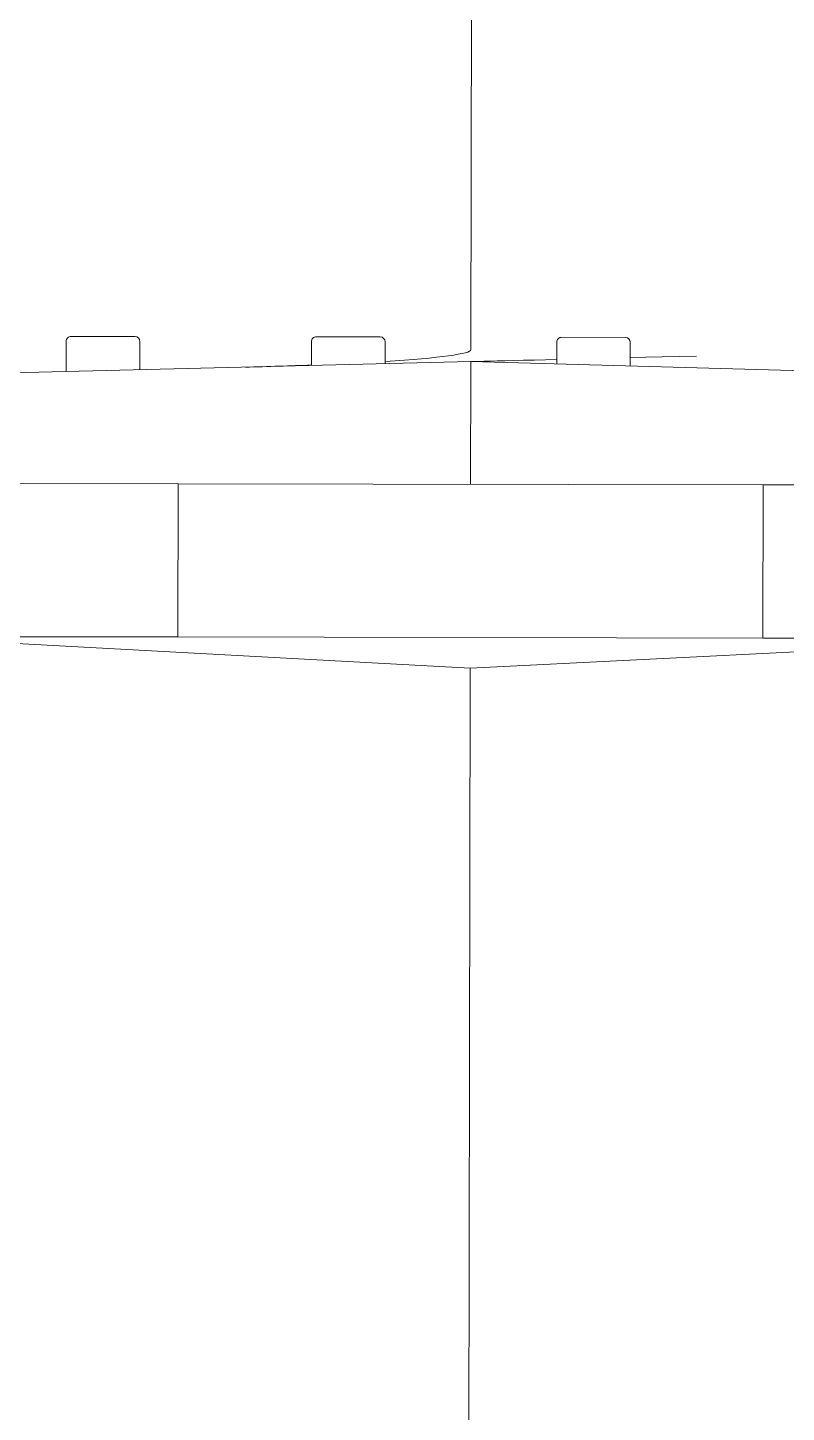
# Model space of a CAD drawing. Extents: x 766778 to 845620, y 133762 to 209800.
# Drawn here: x 788195 to 788442.4, y 190081.8 to 190533.5 of the extents above; entities that cross this region are included whole.
import ezdxf

# ---------------------------------------------------------------- set-up
doc = ezdxf.new("R2010")
doc.units = 0
doc.header["$MEASUREMENT"] = 0
doc.layers.get('0').update_dxf_attribs({"color": 1, "linetype": 'CONTINUOUS'})

# ---------------------------------------------------------------- blocks, each defined once
blk = doc.blocks.new('fifui')
at = {"color": 252, "linetype": 'Continuous', "lineweight": 5}
for p, q in [((405058.09, -8170.14), (405058.09, -8581.29)), ((404926.09, -8578.74), (404926.09, -8588.59)), ((404927.69, -8577.14), (404948.49, -8577.14)), ((404950.09, -8587.97), (404950.09, -8578.74)), ((405006.09, -8578.74), (405006.09, -8586.5)), ((405007.69, -8577.14), (405028.49, -8577.14)), ((405030.09, -8585.87), (405030.09, -8578.74)), ((405086.09, -8578.74), (405086.09, -8585.87)), ((405087.69, -8577.14), (405108.49, -8577.14)), ((405110.09, -8586.5), (405110.09, -8578.74)), ((404887.57, -8589.6), (405058.09, -8585.14)), ((405058.09, -8585.14), (405058.27, -8585.13)), ((405058.09, -8585.14), (405058.09, -8586.14)), ((405058.09, -8585.14), (405228.62, -8589.6)), ((405058.27, -8585.13), (405058.8, -8585.12)), ((405058.8, -8585.12), (405059.68, -8585.1)), ((405059.68, -8585.1), (405060.91, -8585.06)), ((405060.91, -8585.06), (405062.48, -8585.02)), ((405062.48, -8585.02), (405064.39, -8584.97)), ((405064.39, -8584.97), (405066.63, -8584.91)), ((405066.63, -8584.91), (405069.19, -8584.85)), ((405069.19, -8584.85), (405072.07, -8584.77)), ((405072.07, -8584.77), (405075.24, -8584.69)), ((405075.24, -8584.69), (405078.71, -8584.6)), ((405078.71, -8584.6), (405082.45, -8584.5)), ((405082.45, -8584.5), (405086.09, -8584.4)), ((405110.09, -8583.78), (405115.14, -8583.64)), ((405115.14, -8583.64), (405120.53, -8583.5)), ((405120.53, -8583.5), (405126.04, -8583.36)), ((405126.04, -8583.36), (405131.65, -8583.21)), ((405058.09, -8586.14), (405058.09, -8625.14)), ((404887.05, -8625.14), (404962.69, -8625.14)), ((404962.69, -8625.14), (404962.69, -8675.14)), ((404962.69, -8625.14), (405153.5, -8625.14)), ((405153.5, -8675.14), (405153.5, -8625.14)), ((405153.5, -8625.14), (405229.14, -8625.14)), ((404868.09, -8675.18), (405058.09, -8685.14)), ((404887.05, -8675.14), (404962.69, -8675.14)), ((404962.69, -8675.14), (405153.5, -8675.14)), ((405058.09, -8685.14), (405248.09, -8675.18)), ((405153.5, -8675.14), (405229.14, -8675.14)), ((405058.09, -8689.75), (405058.09, -8685.14)), ((405058.09, -9052.09), (405058.09, -8689.75))]:
    blk.add_line(p, q, dxfattribs=at)
for centre, start, end in [((404927.69, -8578.74), 90, 180), ((404948.49, -8578.74), 0, 90), ((405007.69, -8578.74), 90, 180), ((405028.49, -8578.74), 0, 90), ((405087.69, -8578.74), 90, 180), ((405108.49, -8578.74), 0, 90)]:
    blk.add_arc(centre, 1.6, start, end, dxfattribs=at)
for start_param, end_param in [(5.496656, 6.282462), (4.943547, 5.184622)]:
    blk.add_ellipse((404962.59, -8582.64), major_axis=(95.5, 1.35), ratio=0.05096, start_param=start_param, end_param=end_param, dxfattribs=at)
blk = doc.blocks.new('A$C7EB86452')
at = {"rotation": 352.0000000000881}
blk.add_blockref('fifui', (-398601.24, 63941.46), dxfattribs=at)
blk = doc.blocks.new('ENGINE')
at = {"color": 4, "linetype": 'Continuous', "ltscale": 12, "rotation": 7.698618751251217}
blk.add_blockref('A$C7EB86452', (945855.32, 205857.51), dxfattribs=at)

msp = doc.modelspace()

# ---------------------------------------------------------------- block references
at = {"color": 7, "linetype": 'Continuous', "rotation": 0.1984573570547499}
msp.add_blockref('ENGINE', (-158232.80366, -17964.77499), dxfattribs=at)

doc.saveas('drawing.dxf')
